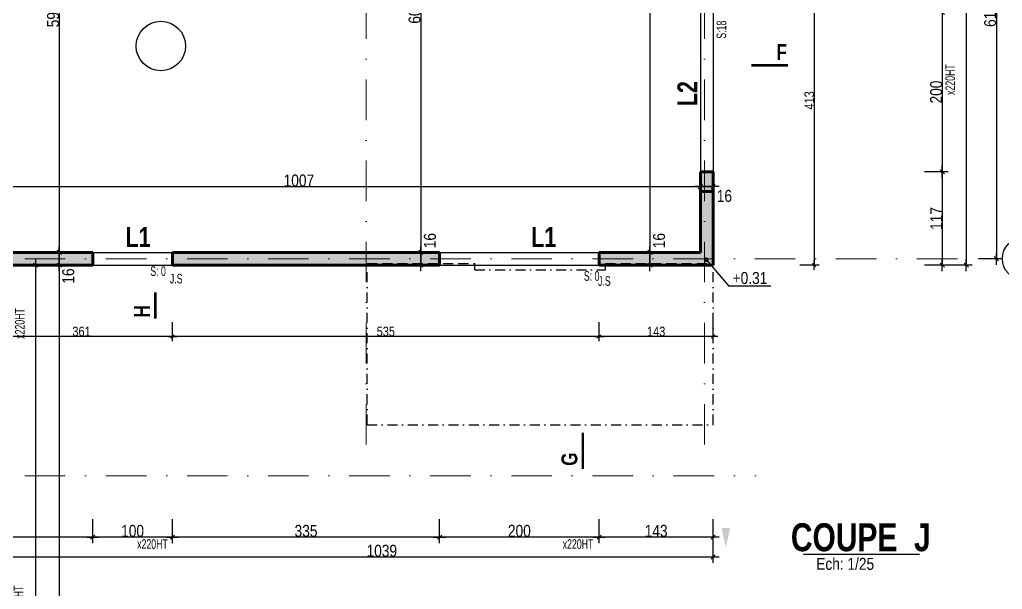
# Model space of a CAD drawing. Header units: millimetres. Extents: x 19188 to 26006, y -37354 to 0.
# Drawn here: x 21480 to 22712, y -35742 to -35028 of the extents above; entities that cross this region are included whole.
import ezdxf
from ezdxf.enums import TextEntityAlignment as Align

# ---------------------------------------------------------------- set-up
doc = ezdxf.new("R2010")
doc.units = ezdxf.units.MM
doc.linetypes.add('CACHEX2', pattern=[19.05, 12.7, -6.35])
doc.linetypes.add('TIRETPTX2', pattern=[50.8, 25.4, -12.7, 0, -12.7])
for name, color, linetype in [('01_cote_gen', 4, 'Continuous'), ('01_linteaux', 2, 'Continuous'), ('01_murs_sup', 2, 'CACHEX2'), ('01_poch_murs', 253, 'Continuous'), ('01_texte', 230, 'Continuous'), ('AA_COTES', 2, 'Continuous')]:
    doc.layers.add(name, color=color, linetype=linetype)
doc.layers.add('01_murs_coup', color=5, linetype='Continuous', lineweight=60)
doc.layers.add('01_tram_axes', color=2, linetype='TIRETPTX2', lineweight=9)
doc.styles.add('ARIAL NA', font='ARIALN.TTF')
doc.styles.add('impact', font='impact.ttf')
doc.styles.add('STYLE2', font='ARIALN.TTF')
doc.dimstyles.new('JB25', dxfattribs={"dimscale": 0.1, "dimtxt": 150, "dimasz": 15, "dimexe": 0.1, "dimexo": 0.1, "dimgap": 0.09, "dimtad": 1, "dimdec": 1, "dimlfac": 0.5, "dimdsep": 46, "dimtxsty": 'STYLE2', "dimblk1": 'BOND_G', "dimblk2": 'BOND_D', "dimsah": 1, "dimcen": 1.5, "dimdle": 0.01, "dimse1": 1, "dimse2": 1, "dimclrd": 4, "dimclre": 2, "dimclrt": 6, "dimazin": 2, "dimtfac": 2.333333, "dimtdec": 1, "dimtix": 1, "dimtmove": 2, "dimatfit": 3, "dimldrblk": 'BOND_G', "dimfxl": 1, "dimtolj": 1, "dimtzin": 0, "dimarcsym": 0})
doc.dimstyles.new('JB50', dxfattribs={"dimscale": 0.1, "dimtxt": 150, "dimasz": 15, "dimexe": 0.1, "dimexo": 0.1, "dimgap": 0.09, "dimtad": 1, "dimdec": 1, "dimdsep": 46, "dimtxsty": 'STYLE2', "dimblk1": 'BOND_G', "dimblk2": 'BOND_D', "dimsah": 1, "dimcen": 1.5, "dimdle": 0.01, "dimse1": 1, "dimse2": 1, "dimclrd": 4, "dimclre": 2, "dimclrt": 6, "dimazin": 2, "dimtfac": 2.333333, "dimtdec": 1, "dimtix": 1, "dimtmove": 2, "dimatfit": 3, "dimldrblk": 'BOND_G', "dimfxl": 1, "dimtolj": 1, "dimtzin": 0, "dimarcsym": 0})
doc.dimstyles.new('JB50res', dxfattribs={"dimscale": 0.1, "dimtxt": 120, "dimasz": 12, "dimexe": 0.1, "dimexo": 0.1, "dimgap": 0.09, "dimtad": 1, "dimdec": 1, "dimdsep": 46, "dimtxsty": 'STYLE2', "dimblk1": 'BOND_G', "dimblk2": 'BOND_D', "dimsah": 1, "dimcen": 1.5, "dimdle": 0.01, "dimse1": 1, "dimse2": 1, "dimclrd": 4, "dimclre": 2, "dimclrt": 6, "dimazin": 2, "dimtfac": 2.333333, "dimtdec": 1, "dimtix": 1, "dimtmove": 2, "dimatfit": 3, "dimldrblk": 'BOND_G', "dimfxl": 1, "dimtolj": 1, "dimtzin": 0, "dimarcsym": 0})

# ---------------------------------------------------------------- blocks, each defined once
blk = doc.blocks.new('BOND_G')
at = {"layer": 'AA_COTES', "color": 0}
for p, q in [((0, -5), (0, 15)), ((5, 0), (-5, 0)), ((1.77, 1.77), (-1.77, -1.77))]:
    blk.add_line(p, q, dxfattribs=at)
blk = doc.blocks.new('BOND_D')
at = {"layer": 'AA_COTES', "color": 0}
for p, q in [((5, 0), (-5, 0)), ((-1.77, -1.77), (1.77, 1.77)), ((0, 5), (0, -15))]:
    blk.add_line(p, q, dxfattribs=at)
blk = doc.blocks.new('*D3136')
at = {"layer": '01_cote_gen', "color": 4, "lineweight": -2, "ltscale": 2, "transparency": 16777216}
blk.add_line((22204.7, -35677), (22007.7, -35677), dxfattribs=at)
at = {"layer": 'Defpoints', "color": 0, "ltscale": 2, "transparency": 16777216}
for p in [(22006.2, -35336), (22206.2, -35336), (22006.2, -35677)]:
    blk.add_point(p, dxfattribs=at)
at = {"layer": '01_cote_gen', "color": 4, "lineweight": -2, "ltscale": 2, "transparency": 16777216, "xscale": 1.5, "yscale": 1.5, "zscale": 1.5, "rotation": 180}
blk.add_blockref('BOND_D', (22006.2, -35677), dxfattribs=at)
at = {"layer": '01_cote_gen', "color": 4, "lineweight": -2, "ltscale": 2, "transparency": 16777216, "xscale": 1.5, "yscale": 1.5, "zscale": 1.5}
blk.add_blockref('BOND_G', (22206.2, -35677), dxfattribs=at)
at = {"layer": '01_cote_gen', "color": 6, "lineweight": 0, "ltscale": 2, "transparency": 16777216, "insert": (22106.2, -35669.3), "char_height": 15, "attachment_point": 5, "style": 'STYLE2'}
blk.add_mtext('\\A1;200', dxfattribs=at)
blk = doc.blocks.new('*D3137')
at = {"layer": '01_cote_gen', "color": 4, "lineweight": -2, "ltscale": 2, "transparency": 16777216}
blk.add_line((21669.7, -35677), (21572.7, -35677), dxfattribs=at)
at = {"layer": 'Defpoints', "color": 0, "ltscale": 2, "transparency": 16777216}
for p in [(21571.2, -35336), (21671.2, -35336), (21571.2, -35677)]:
    blk.add_point(p, dxfattribs=at)
at = {"layer": '01_cote_gen', "color": 4, "lineweight": -2, "ltscale": 2, "transparency": 16777216, "xscale": 1.5, "yscale": 1.5, "zscale": 1.5, "rotation": 180}
blk.add_blockref('BOND_D', (21571.2, -35677), dxfattribs=at)
at = {"layer": '01_cote_gen', "color": 4, "lineweight": -2, "ltscale": 2, "transparency": 16777216, "xscale": 1.5, "yscale": 1.5, "zscale": 1.5}
blk.add_blockref('BOND_G', (21671.2, -35677), dxfattribs=at)
at = {"layer": '01_cote_gen', "color": 6, "lineweight": 0, "ltscale": 2, "transparency": 16777216, "insert": (21621.2, -35669.3), "char_height": 15, "attachment_point": 5, "style": 'STYLE2'}
blk.add_mtext('\\A1;100', dxfattribs=at)
blk = doc.blocks.new('*D3138')
at = {"layer": '01_cote_gen', "color": 4, "lineweight": -2, "ltscale": 2, "transparency": 16777216}
blk.add_line((21569.7, -35677), (21311.7, -35677), dxfattribs=at)
at = {"layer": 'Defpoints', "color": 0, "ltscale": 2, "transparency": 16777216}
for p in [(21310.2, -35336), (21571.2, -35336), (21310.2, -35677)]:
    blk.add_point(p, dxfattribs=at)
at = {"layer": '01_cote_gen', "color": 4, "lineweight": -2, "ltscale": 2, "transparency": 16777216, "xscale": 1.5, "yscale": 1.5, "zscale": 1.5, "rotation": 180}
blk.add_blockref('BOND_D', (21310.2, -35677), dxfattribs=at)
at = {"layer": '01_cote_gen', "color": 4, "lineweight": -2, "ltscale": 2, "transparency": 16777216, "xscale": 1.5, "yscale": 1.5, "zscale": 1.5}
blk.add_blockref('BOND_G', (21571.2, -35677), dxfattribs=at)
at = {"layer": '01_cote_gen', "color": 6, "lineweight": 0, "ltscale": 2, "transparency": 16777216, "insert": (21440.7, -35669.3), "char_height": 15, "attachment_point": 5, "style": 'STYLE2'}
blk.add_mtext('\\A1;261', dxfattribs=at)
blk = doc.blocks.new('*D3152')
at = {"layer": '01_cote_gen', "color": 4, "lineweight": -2, "ltscale": 0.1, "transparency": 16777216}
blk.add_line((22347.7, -35677), (22207.7, -35677), dxfattribs=at)
at = {"layer": 'Defpoints', "color": 0, "ltscale": 0.1, "transparency": 16777216}
for p in [(22206.2, -35336), (22349.2, -35336), (22206.2, -35677)]:
    blk.add_point(p, dxfattribs=at)
at = {"layer": '01_cote_gen', "color": 4, "lineweight": -2, "ltscale": 0.1, "transparency": 16777216, "xscale": 1.5, "yscale": 1.5, "zscale": 1.5, "rotation": 180}
blk.add_blockref('BOND_D', (22206.2, -35677), dxfattribs=at)
at = {"layer": '01_cote_gen', "color": 4, "lineweight": -2, "ltscale": 0.1, "transparency": 16777216, "xscale": 1.5, "yscale": 1.5, "zscale": 1.5}
blk.add_blockref('BOND_G', (22349.2, -35677), dxfattribs=at)
at = {"layer": '01_cote_gen', "color": 6, "ltscale": 0.1, "transparency": 16777216, "insert": (22277.7, -35669.3), "char_height": 15, "attachment_point": 5, "style": 'STYLE2'}
blk.add_mtext('\\A1;143', dxfattribs=at)
blk = doc.blocks.new('*D3104')
at = {"layer": '01_linteaux', "color": 4, "lineweight": -2, "ltscale": 0.1, "transparency": 16777216}
blk.add_line((22666.5, -33953.5), (22666.5, -35334.5), dxfattribs=at)
at = {"layer": 'Defpoints', "color": 0, "ltscale": 0.1, "transparency": 16777216}
for p in [(22649, -33952), (22398.4, -35336), (22666.5, -35336)]:
    blk.add_point(p, dxfattribs=at)
at = {"layer": '01_linteaux', "color": 4, "lineweight": -2, "ltscale": 0.1, "transparency": 16777216, "xscale": 1.5, "yscale": 1.5, "zscale": 1.5}
for name, p, rotation in [('BOND_G', (22666.5, -33952), 90), ('BOND_D', (22666.5, -35336), 270)]:
    blk.add_blockref(name, p, dxfattribs=dict(at, rotation=rotation))
at = {"layer": '01_linteaux', "color": 6, "ltscale": 0.1, "transparency": 16777216, "insert": (22658.8, -34644), "char_height": 15, "attachment_point": 5, "rotation": 90, "style": 'STYLE2'}
blk.add_mtext('\\A1;1384', dxfattribs=at)
blk = doc.blocks.new('*D3161')
at = {"layer": '01_linteaux', "color": 4, "lineweight": -2, "ltscale": 0.1, "transparency": 16777216}
blk.add_line((22636.5, -35020.5), (22636.5, -35217.5), dxfattribs=at)
at = {"layer": 'Defpoints', "color": 0, "ltscale": 0.1, "transparency": 16777216}
for p in [(22349.2, -35019), (22349.2, -35219), (22636.5, -35219)]:
    blk.add_point(p, dxfattribs=at)
at = {"layer": '01_linteaux', "color": 4, "lineweight": -2, "ltscale": 0.1, "transparency": 16777216, "xscale": 1.5, "yscale": 1.5, "zscale": 1.5}
for name, p, rotation in [('BOND_G', (22636.5, -35019), 90), ('BOND_D', (22636.5, -35219), 270)]:
    blk.add_blockref(name, p, dxfattribs=dict(at, rotation=rotation))
at = {"layer": '01_linteaux', "color": 6, "ltscale": 0.1, "transparency": 16777216, "insert": (22628.8, -35119), "char_height": 15, "attachment_point": 5, "rotation": 90, "style": 'STYLE2'}
blk.add_mtext('\\A1;200', dxfattribs=at)
blk = doc.blocks.new('*D3162')
at = {"layer": '01_linteaux', "color": 4, "lineweight": -2, "ltscale": 0.1, "transparency": 16777216}
blk.add_line((22636.5, -35220.5), (22636.5, -35334.5), dxfattribs=at)
at = {"layer": 'Defpoints', "color": 0, "ltscale": 0.1, "transparency": 16777216}
for p in [(22349.2, -35219), (22349.2, -35336), (22636.5, -35336)]:
    blk.add_point(p, dxfattribs=at)
at = {"layer": '01_linteaux', "color": 4, "lineweight": -2, "ltscale": 0.1, "transparency": 16777216, "xscale": 1.5, "yscale": 1.5, "zscale": 1.5}
for name, p, rotation in [('BOND_G', (22636.5, -35219), 90), ('BOND_D', (22636.5, -35336), 270)]:
    blk.add_blockref(name, p, dxfattribs=dict(at, rotation=rotation))
at = {"layer": '01_linteaux', "color": 6, "ltscale": 0.1, "transparency": 16777216, "insert": (22629, -35277.5), "char_height": 15, "attachment_point": 5, "rotation": 90, "style": 'STYLE2'}
blk.add_mtext('\\A1;117', dxfattribs=at)
blk = doc.blocks.new('*D3163')
at = {"layer": '01_linteaux', "color": 4, "lineweight": -2, "ltscale": 0.1, "transparency": 16777216}
blk.add_line((21529.2, -35337.5), (21529.2, -36659.5), dxfattribs=at)
at = {"layer": 'Defpoints', "color": 0, "ltscale": 0.1, "transparency": 16777216}
for p in [(21509.7, -35336), (21308.2, -36661), (21529.2, -36661)]:
    blk.add_point(p, dxfattribs=at)
at = {"layer": '01_linteaux', "color": 4, "lineweight": -2, "ltscale": 0.1, "transparency": 16777216, "xscale": 1.5, "yscale": 1.5, "zscale": 1.5}
for name, p, rotation in [('BOND_G', (21529.2, -35336), 90), ('BOND_D', (21529.2, -36661), 270)]:
    blk.add_blockref(name, p, dxfattribs=dict(at, rotation=rotation))
at = {"layer": '01_linteaux', "color": 6, "ltscale": 0.1, "transparency": 16777216, "insert": (21521.5, -35998.5), "char_height": 15, "attachment_point": 5, "rotation": 90, "style": 'STYLE2'}
blk.add_mtext('\\A1;1325', dxfattribs=at)
blk = doc.blocks.new('*D3164')
at = {"layer": '01_linteaux', "color": 4, "lineweight": -2, "ltscale": 0.1, "transparency": 16777216}
blk.add_line((21499.5, -35337.5), (21499.5, -36379.5), dxfattribs=at)
at = {"layer": 'Defpoints', "color": 0, "ltscale": 0.1, "transparency": 16777216}
for p in [(21440.7, -35336), (21308.2, -36381), (21499.5, -36381)]:
    blk.add_point(p, dxfattribs=at)
at = {"layer": '01_linteaux', "color": 4, "lineweight": -2, "ltscale": 0.1, "transparency": 16777216, "xscale": 1.5, "yscale": 1.5, "zscale": 1.5}
for name, p, rotation in [('BOND_G', (21499.5, -35336), 90), ('BOND_D', (21499.5, -36381), 270)]:
    blk.add_blockref(name, p, dxfattribs=dict(at, rotation=rotation))
at = {"layer": '01_linteaux', "color": 6, "ltscale": 0.1, "transparency": 16777216, "insert": (21491.9, -35858.5), "char_height": 15, "attachment_point": 5, "rotation": 90, "style": 'STYLE2'}
blk.add_mtext('\\A1;1045', dxfattribs=at)
blk = doc.blocks.new('*D3173')
at = {"layer": '01_linteaux', "color": 4, "lineweight": -2, "ltscale": 0.1, "transparency": 16777216}
blk.add_line((21529.2, -34728.5), (21529.2, -35318.5), dxfattribs=at)
at = {"layer": 'Defpoints', "color": 0, "ltscale": 0.1, "transparency": 16777216}
for p in [(21482, -34727), (21508.6, -35320), (21529.2, -35320)]:
    blk.add_point(p, dxfattribs=at)
at = {"layer": '01_linteaux', "color": 4, "lineweight": -2, "ltscale": 0.1, "transparency": 16777216, "xscale": 1.5, "yscale": 1.5, "zscale": 1.5}
for name, p, rotation in [('BOND_G', (21529.2, -34727), 90), ('BOND_D', (21529.2, -35320), 270)]:
    blk.add_blockref(name, p, dxfattribs=dict(at, rotation=rotation))
at = {"layer": '01_linteaux', "color": 6, "ltscale": 0.1, "transparency": 16777216, "insert": (21521.5, -35023.5), "char_height": 15, "attachment_point": 5, "rotation": 90, "style": 'STYLE2'}
blk.add_mtext('\\A1;593', dxfattribs=at)
blk = doc.blocks.new('*D3174')
at = {"layer": '01_linteaux', "color": 4, "lineweight": -2, "ltscale": 0.1, "transparency": 16777216}
blk.add_line((21529.2, -35321.5), (21529.2, -35334.5), dxfattribs=at)
at = {"layer": 'Defpoints', "color": 0, "ltscale": 0.1, "transparency": 16777216}
for p in [(21508.6, -35320), (21529.2, -35336), (21571.2, -35336)]:
    blk.add_point(p, dxfattribs=at)
at = {"layer": '01_linteaux', "color": 4, "lineweight": -2, "ltscale": 0.1, "transparency": 16777216, "xscale": 1.5, "yscale": 1.5, "zscale": 1.5}
for name, p, rotation in [('BOND_G', (21529.2, -35320), 90), ('BOND_D', (21529.2, -35336), 270)]:
    blk.add_blockref(name, p, dxfattribs=dict(at, rotation=rotation))
at = {"layer": '01_linteaux', "color": 6, "ltscale": 0.1, "transparency": 16777216, "insert": (21540.6, -35349.7), "char_height": 15, "attachment_point": 5, "rotation": 90, "style": 'STYLE2'}
blk.add_mtext('\\A1;16', dxfattribs=at)
blk = doc.blocks.new('*D2957')
at = {"layer": '01_cote_gen', "color": 4, "lineweight": -2, "ltscale": 0.1, "transparency": 16777216}
blk.add_line((21529.2, -35337.5), (21529.2, -36659.5), dxfattribs=at)
at = {"layer": 'Defpoints', "color": 0, "ltscale": 0.1, "transparency": 16777216}
for p in [(21509.7, -35336), (21308.2, -36661), (21529.2, -36661)]:
    blk.add_point(p, dxfattribs=at)
at = {"layer": '01_cote_gen', "color": 4, "lineweight": -2, "ltscale": 0.1, "transparency": 16777216, "xscale": 1.5, "yscale": 1.5, "zscale": 1.5}
for name, p, rotation in [('BOND_G', (21529.2, -35336), 90), ('BOND_D', (21529.2, -36661), 270)]:
    blk.add_blockref(name, p, dxfattribs=dict(at, rotation=rotation))
at = {"layer": '01_cote_gen', "color": 6, "ltscale": 0.1, "transparency": 16777216, "insert": (21521.5, -35998.5), "char_height": 15, "attachment_point": 5, "rotation": 90, "style": 'STYLE2'}
blk.add_mtext('\\A1;1325', dxfattribs=at)
blk = doc.blocks.new('*D2958')
at = {"layer": '01_cote_gen', "color": 4, "lineweight": -2, "ltscale": 0.1, "transparency": 16777216}
blk.add_line((21499.5, -35337.5), (21499.5, -36379.5), dxfattribs=at)
at = {"layer": 'Defpoints', "color": 0, "ltscale": 0.1, "transparency": 16777216}
for p in [(21440.7, -35336), (21308.2, -36381), (21499.5, -36381)]:
    blk.add_point(p, dxfattribs=at)
at = {"layer": '01_cote_gen', "color": 4, "lineweight": -2, "ltscale": 0.1, "transparency": 16777216, "xscale": 1.5, "yscale": 1.5, "zscale": 1.5}
for name, p, rotation in [('BOND_G', (21499.5, -35336), 90), ('BOND_D', (21499.5, -36381), 270)]:
    blk.add_blockref(name, p, dxfattribs=dict(at, rotation=rotation))
at = {"layer": '01_cote_gen', "color": 6, "ltscale": 0.1, "transparency": 16777216, "insert": (21491.9, -35858.5), "char_height": 15, "attachment_point": 5, "rotation": 90, "style": 'STYLE2'}
blk.add_mtext('\\A1;1045', dxfattribs=at)
blk = doc.blocks.new('*D2970')
at = {"layer": '01_cote_gen', "color": 4, "lineweight": -2, "ltscale": 0.1, "transparency": 16777216}
blk.add_line((21529.2, -34728.5), (21529.2, -35318.5), dxfattribs=at)
at = {"layer": 'Defpoints', "color": 0, "ltscale": 0.1, "transparency": 16777216}
for p in [(21490.5, -34727), (21508.6, -35320), (21529.2, -35320)]:
    blk.add_point(p, dxfattribs=at)
at = {"layer": '01_cote_gen', "color": 4, "lineweight": -2, "ltscale": 0.1, "transparency": 16777216, "xscale": 1.5, "yscale": 1.5, "zscale": 1.5}
for name, p, rotation in [('BOND_G', (21529.2, -34727), 90), ('BOND_D', (21529.2, -35320), 270)]:
    blk.add_blockref(name, p, dxfattribs=dict(at, rotation=rotation))
at = {"layer": '01_cote_gen', "color": 6, "ltscale": 0.1, "transparency": 16777216, "insert": (21521.5, -35023.5), "char_height": 15, "attachment_point": 5, "rotation": 90, "style": 'STYLE2'}
blk.add_mtext('\\A1;593', dxfattribs=at)
blk = doc.blocks.new('*D2971')
at = {"layer": '01_cote_gen', "color": 4, "lineweight": -2, "ltscale": 0.1, "transparency": 16777216}
blk.add_line((21529.2, -35321.5), (21529.2, -35334.5), dxfattribs=at)
at = {"layer": 'Defpoints', "color": 0, "ltscale": 0.1, "transparency": 16777216}
for p in [(21508.6, -35320), (21529.2, -35336), (21571.2, -35336)]:
    blk.add_point(p, dxfattribs=at)
at = {"layer": '01_cote_gen', "color": 4, "lineweight": -2, "ltscale": 0.1, "transparency": 16777216, "xscale": 1.5, "yscale": 1.5, "zscale": 1.5}
for name, p, rotation in [('BOND_G', (21529.2, -35320), 90), ('BOND_D', (21529.2, -35336), 270)]:
    blk.add_blockref(name, p, dxfattribs=dict(at, rotation=rotation))
at = {"layer": '01_cote_gen', "color": 6, "ltscale": 0.1, "transparency": 16777216, "insert": (21540.6, -35349.7), "char_height": 15, "attachment_point": 5, "rotation": 90, "style": 'STYLE2'}
blk.add_mtext('\\A1;16', dxfattribs=at)
blk = doc.blocks.new('*D3055')
at = {"layer": '01_cote_gen', "color": 4, "lineweight": -2, "ltscale": 0.1, "transparency": 16777216}
blk.add_line((21982.6, -35321.5), (21982.6, -35334.5), dxfattribs=at)
at = {"layer": 'Defpoints', "color": 0, "ltscale": 0.1, "transparency": 16777216}
for p in [(21962, -35320), (21924.6, -35336), (21982.6, -35336)]:
    blk.add_point(p, dxfattribs=at)
at = {"layer": '01_cote_gen', "color": 4, "lineweight": -2, "ltscale": 0.1, "transparency": 16777216, "xscale": 1.5, "yscale": 1.5, "zscale": 1.5}
for name, p, rotation in [('BOND_G', (21982.6, -35320), 90), ('BOND_D', (21982.6, -35336), 270)]:
    blk.add_blockref(name, p, dxfattribs=dict(at, rotation=rotation))
at = {"layer": '01_cote_gen', "color": 6, "ltscale": 0.1, "transparency": 16777216, "insert": (21994, -35305.3), "char_height": 15, "attachment_point": 5, "rotation": 90, "style": 'STYLE2'}
blk.add_mtext('\\A1;16', dxfattribs=at)
blk = doc.blocks.new('*D3135')
at = {"layer": '01_cote_gen', "color": 4, "lineweight": -2, "ltscale": 0.1, "transparency": 16777216}
blk.add_line((22269.9, -34654.5), (22269.9, -35318.5), dxfattribs=at)
at = {"layer": 'Defpoints', "color": 0, "ltscale": 0.1, "transparency": 16777216}
for p in [(22169.8, -34653), (22242.5, -35320), (22269.9, -35320)]:
    blk.add_point(p, dxfattribs=at)
at = {"layer": '01_cote_gen', "color": 4, "lineweight": -2, "ltscale": 0.1, "transparency": 16777216, "xscale": 1.5, "yscale": 1.5, "zscale": 1.5}
for name, p, rotation in [('BOND_G', (22269.9, -34653), 90), ('BOND_D', (22269.9, -35320), 270)]:
    blk.add_blockref(name, p, dxfattribs=dict(at, rotation=rotation))
at = {"layer": '01_cote_gen', "color": 6, "ltscale": 0.1, "transparency": 16777216, "insert": (22262.2, -34986.5), "char_height": 15, "attachment_point": 5, "rotation": 90, "style": 'STYLE2'}
blk.add_mtext('\\A1;667', dxfattribs=at)
blk = doc.blocks.new('*D3108')
at = {"layer": '01_cote_gen', "color": 4, "lineweight": -2, "ltscale": 0.1, "transparency": 16777216}
blk.add_line((21982.6, -34719.5), (21982.6, -35318.5), dxfattribs=at)
at = {"layer": 'Defpoints', "color": 0, "ltscale": 0.1, "transparency": 16777216}
for p in [(21907.2, -34718), (21907.2, -35320), (21982.6, -35320)]:
    blk.add_point(p, dxfattribs=at)
at = {"layer": '01_cote_gen', "color": 4, "lineweight": -2, "ltscale": 0.1, "transparency": 16777216, "xscale": 1.5, "yscale": 1.5, "zscale": 1.5}
for name, p, rotation in [('BOND_G', (21982.6, -34718), 90), ('BOND_D', (21982.6, -35320), 270)]:
    blk.add_blockref(name, p, dxfattribs=dict(at, rotation=rotation))
at = {"layer": '01_cote_gen', "color": 6, "ltscale": 0.1, "transparency": 16777216, "insert": (21974.9, -35019), "char_height": 15, "attachment_point": 5, "rotation": 90, "style": 'STYLE2'}
blk.add_mtext('\\A1;602', dxfattribs=at)
blk = doc.blocks.new('*D2933')
at = {"layer": '01_cote_gen', "color": 4, "lineweight": -2, "ltscale": 0.1, "transparency": 16777216}
blk.add_line((22347.7, -35701.9), (21311.7, -35701.9), dxfattribs=at)
at = {"layer": 'Defpoints', "color": 0, "ltscale": 0.1, "transparency": 16777216}
for p in [(21310.2, -35654.5), (22349.2, -35684.5), (21310.2, -35701.9)]:
    blk.add_point(p, dxfattribs=at)
at = {"layer": '01_cote_gen', "color": 4, "lineweight": -2, "ltscale": 0.1, "transparency": 16777216, "xscale": 1.5, "yscale": 1.5, "zscale": 1.5, "rotation": 180}
blk.add_blockref('BOND_D', (21310.2, -35701.9), dxfattribs=at)
at = {"layer": '01_cote_gen', "color": 4, "lineweight": -2, "ltscale": 0.1, "transparency": 16777216, "xscale": 1.5, "yscale": 1.5, "zscale": 1.5}
blk.add_blockref('BOND_G', (22349.2, -35701.9), dxfattribs=at)
at = {"layer": '01_cote_gen', "color": 6, "ltscale": 0.1, "transparency": 16777216, "insert": (21933.7, -35694.2), "char_height": 15, "attachment_point": 5, "style": 'STYLE2'}
blk.add_mtext('\\A1;1039', dxfattribs=at)
blk = doc.blocks.new('*D2930')
at = {"layer": '01_cote_gen', "color": 4, "lineweight": -2, "ltscale": 0.1, "transparency": 16777216}
blk.add_line((21327.7, -35237.6), (22331.7, -35237.6), dxfattribs=at)
at = {"layer": 'Defpoints', "color": 0, "ltscale": 0.1, "transparency": 16777216}
for p in [(22333.2, -35237.6), (21326.2, -35253), (22333.2, -35256.8)]:
    blk.add_point(p, dxfattribs=at)
at = {"layer": '01_cote_gen', "color": 4, "lineweight": -2, "ltscale": 0.1, "transparency": 16777216, "xscale": 1.5, "yscale": 1.5, "zscale": 1.5, "rotation": 180}
blk.add_blockref('BOND_G', (21326.2, -35237.6), dxfattribs=at)
at = {"layer": '01_cote_gen', "color": 4, "lineweight": -2, "ltscale": 0.1, "transparency": 16777216, "xscale": 1.5, "yscale": 1.5, "zscale": 1.5}
blk.add_blockref('BOND_D', (22333.2, -35237.6), dxfattribs=at)
at = {"layer": '01_cote_gen', "color": 6, "ltscale": 0.1, "transparency": 16777216, "insert": (21829.7, -35230), "char_height": 15, "attachment_point": 5, "style": 'STYLE2'}
blk.add_mtext('\\A1;1007', dxfattribs=at)
blk = doc.blocks.new('*D2931')
at = {"layer": '01_cote_gen', "color": 4, "lineweight": -2, "ltscale": 0.1, "transparency": 16777216}
blk.add_line((22334.7, -35237.6), (22347.7, -35237.6), dxfattribs=at)
at = {"layer": 'Defpoints', "color": 0, "ltscale": 0.1, "transparency": 16777216}
for p in [(22349.2, -35237.6), (22333.2, -35256.8), (22349.2, -35265.6)]:
    blk.add_point(p, dxfattribs=at)
at = {"layer": '01_cote_gen', "color": 4, "lineweight": -2, "ltscale": 0.1, "transparency": 16777216, "xscale": 1.5, "yscale": 1.5, "zscale": 1.5, "rotation": 180}
blk.add_blockref('BOND_G', (22333.2, -35237.6), dxfattribs=at)
at = {"layer": '01_cote_gen', "color": 4, "lineweight": -2, "ltscale": 0.1, "transparency": 16777216, "xscale": 1.5, "yscale": 1.5, "zscale": 1.5}
blk.add_blockref('BOND_D', (22349.2, -35237.6), dxfattribs=at)
at = {"layer": '01_cote_gen', "color": 6, "ltscale": 0.1, "transparency": 16777216, "insert": (22363.3, -35249.3), "char_height": 15, "attachment_point": 5, "style": 'STYLE2'}
blk.add_mtext('\\A1;16', dxfattribs=at)
blk = doc.blocks.new('*D2932')
at = {"layer": '01_cote_gen', "color": 4, "lineweight": -2, "ltscale": 0.1, "transparency": 16777216}
blk.add_line((22269.9, -35321.5), (22269.9, -35334.5), dxfattribs=at)
at = {"layer": 'Defpoints', "color": 0, "ltscale": 0.1, "transparency": 16777216}
for p in [(22249.4, -35320), (22211.9, -35336), (22269.9, -35336)]:
    blk.add_point(p, dxfattribs=at)
at = {"layer": '01_cote_gen', "color": 4, "lineweight": -2, "ltscale": 0.1, "transparency": 16777216, "xscale": 1.5, "yscale": 1.5, "zscale": 1.5}
for name, p, rotation in [('BOND_G', (22269.9, -35320), 90), ('BOND_D', (22269.9, -35336), 270)]:
    blk.add_blockref(name, p, dxfattribs=dict(at, rotation=rotation))
at = {"layer": '01_cote_gen', "color": 6, "ltscale": 0.1, "transparency": 16777216, "insert": (22281.4, -35305.3), "char_height": 15, "attachment_point": 5, "rotation": 90, "style": 'STYLE2'}
blk.add_mtext('\\A1;16', dxfattribs=at)
blk = doc.blocks.new('*D3190')
at = {"layer": '01_cote_gen', "color": 4, "lineweight": -2, "ltscale": 0.1, "transparency": 16777216}
blk.add_line((22704.3, -34719.5), (22704.3, -35326.5), dxfattribs=at)
at = {"layer": 'Defpoints', "color": 0, "ltscale": 0.1, "transparency": 16777216}
for p in [(22681.8, -34718), (22681.8, -35328), (22704.3, -35328)]:
    blk.add_point(p, dxfattribs=at)
at = {"layer": '01_cote_gen', "color": 4, "lineweight": -2, "ltscale": 0.1, "transparency": 16777216, "xscale": 1.5, "yscale": 1.5, "zscale": 1.5}
for name, p, rotation in [('BOND_G', (22704.3, -34718), 90), ('BOND_D', (22704.3, -35328), 270)]:
    blk.add_blockref(name, p, dxfattribs=dict(at, rotation=rotation))
at = {"layer": '01_cote_gen', "color": 6, "ltscale": 0.1, "transparency": 16777216, "insert": (22696.6, -35023), "char_height": 15, "attachment_point": 5, "rotation": 90, "style": 'STYLE2'}
blk.add_mtext('\\A1;610', dxfattribs=at)
blk = doc.blocks.new('*D3385')
at = {"layer": '01_cote_gen', "color": 4, "lineweight": -2, "ltscale": 2, "transparency": 16777216}
blk.add_line((22004.7, -35677), (21672.7, -35677), dxfattribs=at)
at = {"layer": 'Defpoints', "color": 0, "ltscale": 2, "transparency": 16777216}
for p in [(21671.2, -35654.5), (22006.2, -35654.5), (21671.2, -35677)]:
    blk.add_point(p, dxfattribs=at)
at = {"layer": '01_cote_gen', "color": 4, "lineweight": -2, "ltscale": 2, "transparency": 16777216, "xscale": 1.5, "yscale": 1.5, "zscale": 1.5, "rotation": 180}
blk.add_blockref('BOND_D', (21671.2, -35677), dxfattribs=at)
at = {"layer": '01_cote_gen', "color": 4, "lineweight": -2, "ltscale": 2, "transparency": 16777216, "xscale": 1.5, "yscale": 1.5, "zscale": 1.5}
blk.add_blockref('BOND_G', (22006.2, -35677), dxfattribs=at)
at = {"layer": '01_cote_gen', "color": 6, "lineweight": 0, "ltscale": 2, "transparency": 16777216, "insert": (21838.7, -35669.3), "char_height": 15, "attachment_point": 5, "style": 'STYLE2'}
blk.add_mtext('\\A1;335', dxfattribs=at)
blk = doc.blocks.new('*D3421')
at = {"layer": '01_cote_gen', "color": 4, "lineweight": -2, "ltscale": 0.1, "transparency": 16777216}
blk.add_line((22757.2, -35752.4), (22757.2, -35753.4), dxfattribs=at)
at = {"layer": 'Defpoints', "color": 0, "ltscale": 0.1, "transparency": 16777216}
for p in [(22627.4, -35754.9), (22663.4, -35750.9), (22757.2, -35754.9)]:
    blk.add_point(p, dxfattribs=at)
at = {"layer": '01_cote_gen', "color": 4, "lineweight": -2, "ltscale": 0.1, "transparency": 16777216, "xscale": 1.5, "yscale": 1.5, "zscale": 1.5}
for name, p, rotation in [('BOND_G', (22757.2, -35750.9), 90), ('BOND_D', (22757.2, -35754.9), 270)]:
    blk.add_blockref(name, p, dxfattribs=dict(at, rotation=rotation))
at = {"layer": '01_cote_gen', "color": 6, "ltscale": 0.1, "transparency": 16777216, "insert": (22749.7, -35742.3), "char_height": 15, "attachment_point": 5, "rotation": 90, "style": 'STYLE2'}
blk.add_mtext('\\A1;2', dxfattribs=at)
blk = doc.blocks.new('*D3782')
at = {"layer": '01_cote_gen', "color": 4, "lineweight": -2, "ltscale": 0.1, "transparency": 16777216}
blk.add_line((22475.9, -34924.2), (22475.9, -35334.8), dxfattribs=at)
at = {"layer": 'Defpoints', "color": 0, "ltscale": 0.1, "transparency": 16777216}
for p in [(22457.9, -34923), (22317.2, -35336), (22475.9, -35336)]:
    blk.add_point(p, dxfattribs=at)
at = {"layer": '01_cote_gen', "color": 4, "lineweight": -2, "ltscale": 0.1, "transparency": 16777216, "xscale": 1.2, "yscale": 1.2, "zscale": 1.2}
for name, p, rotation in [('BOND_G', (22475.9, -34923), 90), ('BOND_D', (22475.9, -35336), 270)]:
    blk.add_blockref(name, p, dxfattribs=dict(at, rotation=rotation))
at = {"layer": '01_cote_gen', "color": 6, "ltscale": 0.1, "transparency": 16777216, "insert": (22469.8, -35129.5), "char_height": 12, "attachment_point": 5, "rotation": 90, "style": 'STYLE2'}
blk.add_mtext('\\A1;413', dxfattribs=at)
blk = doc.blocks.new('*D3783')
at = {"layer": '01_cote_gen', "color": 4, "lineweight": -2, "ltscale": 0.1, "transparency": 16777216}
blk.add_line((22348, -35425.4), (22207.4, -35425.4), dxfattribs=at)
at = {"layer": 'Defpoints', "color": 0, "ltscale": 0.1, "transparency": 16777216}
for p in [(22349.2, -35086.6), (22206.2, -35097.7), (22206.2, -35425.4)]:
    blk.add_point(p, dxfattribs=at)
at = {"layer": '01_cote_gen', "color": 4, "lineweight": -2, "ltscale": 0.1, "transparency": 16777216, "xscale": 1.2, "yscale": 1.2, "zscale": 1.2, "rotation": 180}
blk.add_blockref('BOND_D', (22206.2, -35425.4), dxfattribs=at)
at = {"layer": '01_cote_gen', "color": 4, "lineweight": -2, "ltscale": 0.1, "transparency": 16777216, "xscale": 1.2, "yscale": 1.2, "zscale": 1.2}
blk.add_blockref('BOND_G', (22349.2, -35425.4), dxfattribs=at)
at = {"layer": '01_cote_gen', "color": 6, "ltscale": 0.1, "transparency": 16777216, "insert": (22277.7, -35419.2), "char_height": 12, "attachment_point": 5, "style": 'STYLE2'}
blk.add_mtext('\\A1;143', dxfattribs=at)
blk = doc.blocks.new('*D3785')
at = {"layer": '01_cote_gen', "color": 4, "lineweight": -2, "ltscale": 0.1, "transparency": 16777216}
blk.add_line((22205, -35425.4), (21672.4, -35425.4), dxfattribs=at)
at = {"layer": 'Defpoints', "color": 0, "ltscale": 0.1, "transparency": 16777216}
for p in [(21671.2, -35336), (22206.2, -35407.4), (21671.2, -35425.4)]:
    blk.add_point(p, dxfattribs=at)
at = {"layer": '01_cote_gen', "color": 4, "lineweight": -2, "ltscale": 0.1, "transparency": 16777216, "xscale": 1.2, "yscale": 1.2, "zscale": 1.2, "rotation": 180}
blk.add_blockref('BOND_D', (21671.2, -35425.4), dxfattribs=at)
at = {"layer": '01_cote_gen', "color": 4, "lineweight": -2, "ltscale": 0.1, "transparency": 16777216, "xscale": 1.2, "yscale": 1.2, "zscale": 1.2}
blk.add_blockref('BOND_G', (22206.2, -35425.4), dxfattribs=at)
at = {"layer": '01_cote_gen', "color": 6, "ltscale": 0.1, "transparency": 16777216, "insert": (21938.7, -35419.2), "char_height": 12, "attachment_point": 5, "style": 'STYLE2'}
blk.add_mtext('\\A1;535', dxfattribs=at)
blk = doc.blocks.new('*D3786')
at = {"layer": '01_cote_gen', "color": 4, "lineweight": -2, "ltscale": 0.1, "transparency": 16777216}
blk.add_line((21670, -35425.4), (21311.4, -35425.4), dxfattribs=at)
at = {"layer": 'Defpoints', "color": 0, "ltscale": 0.1, "transparency": 16777216}
for p in [(21310.2, -35336), (21671.2, -35336), (21310.2, -35425.4)]:
    blk.add_point(p, dxfattribs=at)
at = {"layer": '01_cote_gen', "color": 4, "lineweight": -2, "ltscale": 0.1, "transparency": 16777216, "xscale": 1.2, "yscale": 1.2, "zscale": 1.2, "rotation": 180}
blk.add_blockref('BOND_D', (21310.2, -35425.4), dxfattribs=at)
at = {"layer": '01_cote_gen', "color": 4, "lineweight": -2, "ltscale": 0.1, "transparency": 16777216, "xscale": 1.2, "yscale": 1.2, "zscale": 1.2}
blk.add_blockref('BOND_G', (21671.2, -35425.4), dxfattribs=at)
at = {"layer": '01_cote_gen', "color": 6, "ltscale": 0.1, "transparency": 16777216, "insert": (21557.2, -35419.2), "char_height": 12, "attachment_point": 5, "style": 'STYLE2'}
blk.add_mtext('\\A1;361', dxfattribs=at)

msp = doc.modelspace()

# ---------------------------------------------------------------- hatches: boundary and pattern name
at = {"layer": '01_poch_murs', "ltscale": 0.1}
h = msp.add_hatch(color=256, dxfattribs=at)
h.dxf.hatch_style = 1
h.paths.add_polyline_path([(20637.22, -33952.01), (20540.22, -33952.01), (20540.22, -33752.01), (20540.22, -33952.01), (20437.22, -33952.01), (20437.22, -33968.01), (20540.22, -33968.01), (20540.22, -34613.01), (20558.22, -34613.01), (20558.22, -34579.01), (20934.22, -34579.01), (20934.22, -34560.98), (20558.22, -34561.01), (20558.22, -33968.01), (20637.22, -33968.01)])
h.paths.add_polyline_path([(20337.22, -33952.01), (20237.22, -33952.01), (20237.22, -33968.01), (20337.22, -33968.01)])
h.paths.add_polyline_path([(20037.22, -33952.01), (19924.22, -33952.01), (19924.22, -34424.01), (19940.22, -34424.01), (19940.22, -33968.01), (20037.22, -33968.01)])
h.paths.add_polyline_path([(21037.22, -33952.01), (20837.22, -33952.01), (20837.22, -33968.01), (21037.22, -33968.01)])
h.paths.add_polyline_path([(21308.22, -33752.01), (21292.22, -33752.01), (21292.22, -33952.01), (21292.22, -33952.01), (21137.22, -33952.01), (21137.22, -33968.01), (21292.22, -33968.01), (21292.22, -34561.01), (21036.22, -34561.01), (21036.22, -34579.01), (21308.22, -34578.99)])
h.paths.add_polyline_path([(21536.22, -33952.01), (21310.22, -33952.01), (21310.22, -34579.01), (21562.22, -34579.01), (21562.22, -34561.01), (21326.22, -34561.01), (21326.22, -33968.01), (21536.22, -33968.01)])
h.paths.add_polyline_path([(21794.22, -33952.01), (21636.22, -33952.01), (21636.22, -33968.01), (21794.22, -33968.01)])
h.paths.add_polyline_path([(22112.22, -33952.01), (21894.22, -33952.01), (21894.22, -33968.01), (22112.22, -33968.01)])
h.paths.add_polyline_path([(22349.22, -33952.01), (22212.22, -33952.01), (22212.22, -33968.01), (22333.22, -33968.01), (22333.22, -34019.01), (22349.22, -34019.01)])
h.paths.add_polyline_path([(22349.22, -34219.01), (22333.22, -34219.01), (22333.71, -34365.05), (22349.71, -34365.05)])
h.paths.add_polyline_path([(22349.71, -34465.05), (22333.71, -34465.05), (22333.22, -34635.01), (21907.22, -34635.01), (21907.22, -34570.01), (21887.22, -34570.01), (21887.22, -34635.01), (21721.22, -34635.01), (21721.22, -34561.01), (21664.22, -34561.01), (21664.22, -34579.01), (21703.22, -34579.01), (21703.22, -34709.01), (21664.22, -34709.01), (21664.22, -34727.01), (21721.22, -34727.01), (21721.22, -34653.01), (21887.22, -34653.01), (21887.22, -34718.01), (21907.22, -34718.01), (21907.22, -34653.01), (22333.22, -34653.01), (22333.22, -34823.01), (22349.22, -34823.01)])
h.paths.add_polyline_path([(21562.22, -34709.01), (21310.22, -34709.01), (21310.22, -35336.01), (21571.22, -35336.01), (21571.22, -35320.01), (21326.22, -35320.01), (21326.22, -34727.01), (21562.22, -34727.01)])
h.paths.add_polyline_path([(22349.22, -34923.01), (22333.22, -34923.01), (22333.22, -35019.01), (22349.22, -35019.01)])
h.paths.add_polyline_path([(20952.22, -34741.99), (20967.22, -34741.99), (20967.22, -34723.99), (20869.22, -34723.99), (20869.22, -34741.99), (20932.22, -34741.99), (20932.22, -34904.99), (20707.22, -34904.99), (20707.22, -34741.99), (20767.22, -34741.99), (20767.22, -34723.99), (20687.22, -34723.99), (20687.22, -35144.98), (20913.18, -35144.98), (20913.18, -35309.98), (20688.22, -35309.98), (20688.22, -35493.98), (20706.22, -35493.98), (20706.22, -35329.98), (20933.18, -35329.98), (20933.18, -35101.99), (21292.22, -35101.99), (21292.22, -35375.01), (21308.22, -35375.01), (21308.22, -34723.99), (21069.22, -34723.99), (21069.22, -34741.99), (21292.22, -34741.99), (21292.22, -35081.99), (20952.22, -35081.99)])
h.paths.add_polyline_path([(20932.22, -34924.99), (20932.22, -35014.99), (20707.22, -35014.99), (20707.22, -34924.99)], flags=16)
h.paths.add_polyline_path([(20932.22, -35034.99), (20932.22, -35081.99), (20913.18, -35081.99), (20913.18, -35124.98), (20707.22, -35124.98), (20707.22, -35034.99)], flags=16)
h.paths.add_polyline_path([(20558.22, -34715.01), (20540.22, -34715.01), (20540.22, -34779.01), (19940.22, -34779.01), (19940.22, -34524.01), (19924.22, -34524.01), (19924.22, -34924.01), (19940.22, -34924.01), (19940.22, -34797.01), (20540.22, -34797.01), (20540.22, -35203), (20558.22, -35203)])
h.paths.add_polyline_path([(20558.22, -35305), (20540.22, -35305), (20540.25, -35591.01), (19940.25, -35591.01), (19940.22, -35529.01), (19924.22, -35529.01), (19924.22, -35820.01), (19940.22, -35820.01), (19940.25, -35609.01), (20540.25, -35609.01), (20540.22, -35814.01), (20581.22, -35814.01), (20581.22, -35796.01), (20558.22, -35796.01)])
h.paths.add_polyline_path([(20706.22, -35595.98), (20688.22, -35595.98), (20688.22, -35796.01), (20683.22, -35796.01), (20683.22, -35814.01), (20688.22, -35814.01), (20688.22, -36205), (20457.22, -36205), (20457.22, -36223), (20688.22, -36223), (20688.22, -36381.01), (20928.22, -36381.01), (20928.22, -36645.01), (20673.22, -36645.01), (20673.22, -36661.01), (21006.22, -36661.01), (21006.22, -36645.01), (20944.22, -36645.01), (20944.22, -36381.01), (20962.22, -36381.01), (20962.22, -36365.01), (20706.22, -36365.01)])
h.paths.add_polyline_path([(21308.22, -35475.01), (21292.22, -35475.01), (21292.22, -35719.01), (21308.22, -35719.01)])
h.paths.add_polyline_path([(21308.22, -35819.01), (21292.22, -35819.01), (21292.22, -36019.01), (21308.22, -36019.01)])
h.paths.add_polyline_path([(21308.22, -36119.01), (21292.22, -36119.01), (21292.22, -36365.01), (21262.22, -36365.01), (21262.22, -36381.01), (21308.22, -36381.01)])
h.paths.add_polyline_path([(20303.22, -36365), (20265.22, -36365.01), (20265.22, -36381.01), (20287.22, -36381), (20287.22, -36645), (20226.22, -36645.01), (20226.22, -36661.01), (20326.22, -36661.01), (20326.22, -36645.01), (20303.22, -36645.01)])
h.paths.add_polyline_path([(19940.22, -36225.01), (19924.22, -36225.01), (19924.22, -36381.01), (19965.22, -36381.01), (19965.22, -36365.01), (19940.22, -36365.01)])
h.paths.add_polyline_path([(19940.22, -35920.01), (19924.22, -35920.01), (19924.22, -36125.01), (19940.22, -36125.01)])
h.paths.add_polyline_path([(20573.22, -36645.01), (20426.22, -36645.01), (20426.22, -36661.01), (20573.22, -36661.01)])
h.paths.add_polyline_path([(20939.22, -34760.38), (20939.36, -34760.38), (20939.36, -34749.79), (20939.22, -34749.79)], flags=16)
h.paths.add_polyline_path([(20292.02, -36497.71), (20292.02, -36466.48)], flags=16)
h = msp.add_hatch(color=256, dxfattribs=at)
h.dxf.hatch_style = 1
h.paths.add_polyline_path([(22349.22, -35243.63), (22333.22, -35243.63), (22333.22, -35320.01), (22206.22, -35320.01), (22206.22, -35336.01), (22349.22, -35336.01)])
h.paths.add_polyline_path([(22349.22, -35219.01), (22333.22, -35219.01), (22333.22, -35243.63), (22349.22, -35243.63)])
h.paths.add_polyline_path([(22006.22, -35320.01), (21671.22, -35320.01), (21671.22, -35336.01), (22006.22, -35336.01)])

# ---------------------------------------------------------------- linework, layer by layer
at = {"layer": '01_linteaux', "ltscale": 0.1}
for p, q in [((22333.22, -35019.01), (22333.22, -35219.01)), ((22349.22, -35019.01), (22349.22, -35219.01)), ((21571.22, -35320.01), (21671.22, -35320.01)), ((22006.22, -35320.01), (22206.22, -35320.01)), ((21571.22, -35336.01), (21671.22, -35336.01)), ((22006.22, -35336.01), (22206.22, -35336.01)), ((22050.22, -35342.01), (22050.22, -35334.01)), ((22214.22, -35342.01), (22214.22, -35334.01))]:
    msp.add_line(p, q, dxfattribs=at)
at = {"layer": '01_linteaux', "linetype": 'TIRETPTX2', "ltscale": 0.5}
for p, q in [((21915.22, -35536.01), (21915.22, -35334.01)), ((22349.22, -35536.01), (22349.22, -35336.01)), ((22050.22, -35342.01), (22214.22, -35342.01)), ((21915.22, -35536.01), (22349.22, -35536.01))]:
    msp.add_line(p, q, dxfattribs=at)
at = {"layer": '01_murs_coup'}
for p, q in [((22333.22, -35219.01), (22333.22, -35320.01)), ((22333.22, -35219.01), (22349.22, -35219.01)), ((22349.22, -35219.01), (22349.22, -35336.01)), ((22333.22, -35243.63), (22349.22, -35243.63)), ((21326.22, -35320.01), (21571.22, -35320.01)), ((21571.22, -35320.01), (21571.22, -35336.01)), ((21671.22, -35320.01), (21671.22, -35336.01)), ((21671.22, -35320.01), (22006.22, -35320.01)), ((22006.22, -35320.01), (22006.22, -35336.01)), ((22206.22, -35320.01), (22206.22, -35336.01)), ((22206.22, -35320.01), (22333.22, -35320.01)), ((21310.22, -35336.01), (21571.22, -35336.01)), ((21671.22, -35336.01), (22006.22, -35336.01)), ((22206.22, -35336.01), (22349.22, -35336.01))]:
    msp.add_line(p, q, dxfattribs=at)
at = {"layer": '01_murs_sup'}
for p, q in [((21915.22, -35334.01), (22050.22, -35334.01)), ((22214.22, -35334.01), (22349.22, -35334.01))]:
    msp.add_line(p, q, dxfattribs=at)
at = {"layer": '01_texte'}
for p, q in [((22340.5, -35329.14), (22368.63, -35362.2)), ((22421.47, -35362.2), (22368.63, -35362.2)), ((22462.47, -35698.19), (22608.07, -35698.19))]:
    msp.add_line(p, q, dxfattribs=at)
at = {"layer": '01_texte', "const_width": 3}
for points in [[(22397.09, -35085.53), (22442.89, -35085.53)], [(21649.69, -35403.3), (21649.69, -35369.92)], [(22185.65, -35591.77), (22185.65, -35545.97)]]:
    msp.add_lwpolyline(points, dxfattribs=at)
msp.add_lwpolyline([(22339, -35329.14, 1), (22342, -35329.14, 1)], format="xyb", close=True, dxfattribs=at)
at = {"layer": '01_texte'}
for centre, radius in [((21656.63, -35061.31), 30.98), ((22738.13, -35328.01), 26.34)]:
    msp.add_circle(centre, radius, dxfattribs=at)
for points in [[(22365.07, -35689.75), (22359.82, -35665.52), (22365.07, -35665.52)], [(22365.07, -35689.75), (22370.32, -35665.52), (22365.07, -35665.52)]]:
    msp.add_solid(points, dxfattribs=at)
at = {"layer": '01_tram_axes', "color": 253, "ltscale": 2}
for p, q in [((21914.22, -35560.9), (21914.22, -33270.42)), ((22338.22, -35560.9), (22338.22, -33270.42)), ((19553.74, -35328.01), (22704.29, -35328.01)), ((19553.74, -35600.01), (22403.18, -35600.01))]:
    msp.add_line(p, q, dxfattribs=at)

# ---------------------------------------------------------------- texts
at = {"layer": '01_texte', "style": 'ARIAL NA', "width": 0.8}
for s, p in [('S:18', (22365.52, -35052.14)), ('x220HT', (22652.35, -35122.67)), ('x220HT', (21485.73, -35428.36)), ('x220HT', (21484, -35776.28))]:
    msp.add_text(s, height=12, rotation=90, dxfattribs=at).set_placement(p)
at = {"layer": '01_texte', "style": 'impact'}
for s, height, p in [('F', 20, (22435.03, -35068.76)), ('COUPE  J', 35, (22534.28, -35677.09))]:
    msp.add_text(s, height=height, dxfattribs=at).set_placement(p, align=Align.MIDDLE)
msp.add_text('L2', height=25, rotation=90, dxfattribs=at).set_placement((22336.88, -35120.94), align=Align.BOTTOM_CENTER)
for p in [(21628.12, -35320.87), (22136.65, -35320.87)]:
    msp.add_text('L1', height=25, dxfattribs=at).set_placement(p, align=Align.BOTTOM_CENTER)
at = {"layer": '01_texte', "style": 'ARIAL NA', "width": 0.8}
for s, p in [('S: 0', (21643.33, -35349.55)), ('J.S', (21667.92, -35358.98)), ('S: 0', (22187.03, -35355.59)), ('J.S', (22204.83, -35361.94)), ('x220HT', (21626.9, -35691.66)), ('x220HT', (22160.47, -35691.66))]:
    msp.add_text(s, height=12, dxfattribs=at).set_placement(p)
at = {"layer": '01_texte'}
for s, style, p in [('+0.31', 'ARIAL NA', (22373.63, -35359.62)), ('Ech: 1/25', 'STYLE2', (22478.43, -35717.97))]:
    msp.add_text(s, height=15, dxfattribs=dict(at, style=style)).set_placement(p)
at = {"layer": '01_texte', "style": 'impact'}
for s, p in [('H', (21632.92, -35393.86)), ('G', (22168.88, -35579.21))]:
    msp.add_text(s, height=20, rotation=90, dxfattribs=at).set_placement(p, align=Align.MIDDLE)

# ---------------------------------------------------------------- dimensions: what is measured, and where the dimension line sits
at = {"layer": '01_cote_gen', "ltscale": 0.1}
for base, p1, p2, dimstyle, picture, middle in [((22269.91, -35320.01), (22169.81, -34653.01), (22242.55, -35320.01), 'JB50', '*D3135', (22262.25, -34986.51)), ((21982.58, -35320.01), (21907.22, -34718.01), (21907.22, -35320.01), 'JB50', '*D3108', (21974.91, -35019.01)), ((22704.29, -35328.01), (22681.79, -34718.01), (22681.79, -35328.01), 'JB50', '*D3190', (22696.63, -35023.01)), ((21529.19, -35320.01), (21490.54, -34727.01), (21508.64, -35320.01), 'JB50', '*D2970', (21521.52, -35023.51)), ((22475.92, -35336.01), (22457.92, -34923.01), (22317.23, -35336.01), 'JB50res', '*D3782', (22469.79, -35129.51)), ((21529.19, -36661.01), (21509.67, -35336.01), (21308.22, -36661.01), 'JB50', '*D2957', (21521.52, -35998.51)), ((21499.52, -36381.01), (21440.72, -35336.01), (21308.22, -36381.01), 'JB50', '*D2958', (21491.86, -35858.51))]:
    dim = msp.add_linear_dim(base=base, p1=p1, p2=p2, angle=90, dimstyle=dimstyle, dxfattribs=at)
    dim.commit()
    dim.dimension.update_dxf_attribs({"geometry": picture, "text_midpoint": middle})
for base, p1, p2, dimstyle, picture, middle in [((22206.22, -35425.36), (22349.22, -35086.62), (22206.22, -35097.66), 'JB50res', '*D3783', (22277.72, -35419.22)), ((22333.22, -35237.63), (21326.22, -35253.04), (22333.22, -35256.85), 'JB50', '*D2930', (21829.72, -35229.96)), ((21671.22, -35425.36), (22206.22, -35407.36), (21671.22, -35336.01), 'JB50res', '*D3785', (21938.72, -35419.22)), ((22206.22, -35676.98), (22349.22, -35336.01), (22206.22, -35336.01), 'JB50', '*D3152', (22277.72, -35669.31))]:
    dim = msp.add_linear_dim(base=base, p1=p1, p2=p2, dimstyle=dimstyle, dxfattribs=at)
    dim.commit()
    dim.dimension.update_dxf_attribs({"geometry": picture, "text_midpoint": middle})
for base, p1, p2, dimstyle, picture, middle in [((22349.22, -35237.63), (22333.22, -35256.85), (22349.22, -35265.63), 'JB50', '*D2931', (22363.31, -35249.33)), ((21310.22, -35425.36), (21671.22, -35336.01), (21310.22, -35336.01), 'JB50res', '*D3786', (21557.17, -35419.22)), ((21310.22, -35701.9), (22349.22, -35684.48), (21310.22, -35654.48), 'JB50', '*D2933', (21933.72, -35694.23))]:
    dim = msp.add_linear_dim(base=base, p1=p1, p2=p2, dimstyle=dimstyle, dxfattribs=at)
    dim.commit()
    dim.dimension.update_dxf_attribs({"geometry": picture, "text_midpoint": middle, "dimtype": 160})
for base, p1, p2, dimstyle, picture, middle in [((21982.58, -35336.01), (21962.03, -35320.01), (21924.62, -35336.01), 'JB50', '*D3055', (21994.02, -35305.29)), ((22269.91, -35336.01), (22249.36, -35320.01), (22211.95, -35336.01), 'JB50', '*D2932', (22281.35, -35305.29)), ((21529.19, -35336.01), (21508.64, -35320.01), (21571.22, -35336.01), 'JB50', '*D2971', (21540.62, -35349.68)), ((22757.2, -35754.88), (22663.35, -35750.88), (22627.35, -35754.88), 'JB25', '*D3421', (22749.66, -35742.29))]:
    dim = msp.add_linear_dim(base=base, p1=p1, p2=p2, angle=90, dimstyle=dimstyle, dxfattribs=at)
    dim.commit()
    dim.dimension.update_dxf_attribs({"geometry": picture, "text_midpoint": middle, "dimtype": 160})
at = {"layer": '01_cote_gen', "lineweight": 0, "ltscale": 2}
for base, p1, p2, picture, middle in [((21310.22, -35676.98), (21571.22, -35336.01), (21310.22, -35336.01), '*D3138', (21440.72, -35669.31)), ((21571.22, -35676.98), (21671.22, -35336.01), (21571.22, -35336.01), '*D3137', (21621.22, -35669.31)), ((22006.22, -35676.98), (22206.22, -35336.01), (22006.22, -35336.01), '*D3136', (22106.22, -35669.31)), ((21671.22, -35676.98), (22006.22, -35654.48), (21671.22, -35654.48), '*D3385', (21838.72, -35669.31))]:
    dim = msp.add_linear_dim(base=base, p1=p1, p2=p2, dimstyle='JB50', dxfattribs=at)
    dim.commit()
    dim.dimension.update_dxf_attribs({"geometry": picture, "text_midpoint": middle})
at = {"layer": '01_linteaux', "ltscale": 0.1}
for base, p1, p2, picture, middle in [((22666.52, -35336.01), (22649.01, -33952.01), (22398.44, -35336.01), '*D3104', (22658.85, -34644.01)), ((21529.19, -35320.01), (21481.96, -34727.01), (21508.64, -35320.01), '*D3173', (21521.52, -35023.51)), ((22636.52, -35219.01), (22349.22, -35019.01), (22349.22, -35219.01), '*D3161', (22628.85, -35119.01)), ((22636.52, -35336.01), (22349.22, -35219.01), (22349.22, -35336.01), '*D3162', (22628.98, -35277.51)), ((21529.19, -36661.01), (21509.67, -35336.01), (21308.22, -36661.01), '*D3163', (21521.52, -35998.51)), ((21499.52, -36381.01), (21440.72, -35336.01), (21308.22, -36381.01), '*D3164', (21491.86, -35858.51))]:
    dim = msp.add_linear_dim(base=base, p1=p1, p2=p2, angle=90, dimstyle='JB50', dxfattribs=at)
    dim.commit()
    dim.dimension.update_dxf_attribs({"geometry": picture, "text_midpoint": middle})
dim = msp.add_linear_dim(base=(21529.19, -35336.01), p1=(21508.64, -35320.01), p2=(21571.22, -35336.01), angle=90, dimstyle='JB50', dxfattribs=at)
dim.commit()
dim.dimension.update_dxf_attribs({"geometry": '*D3174', "text_midpoint": (21540.62, -35349.68), "dimtype": 160})

doc.saveas('drawing.dxf')
